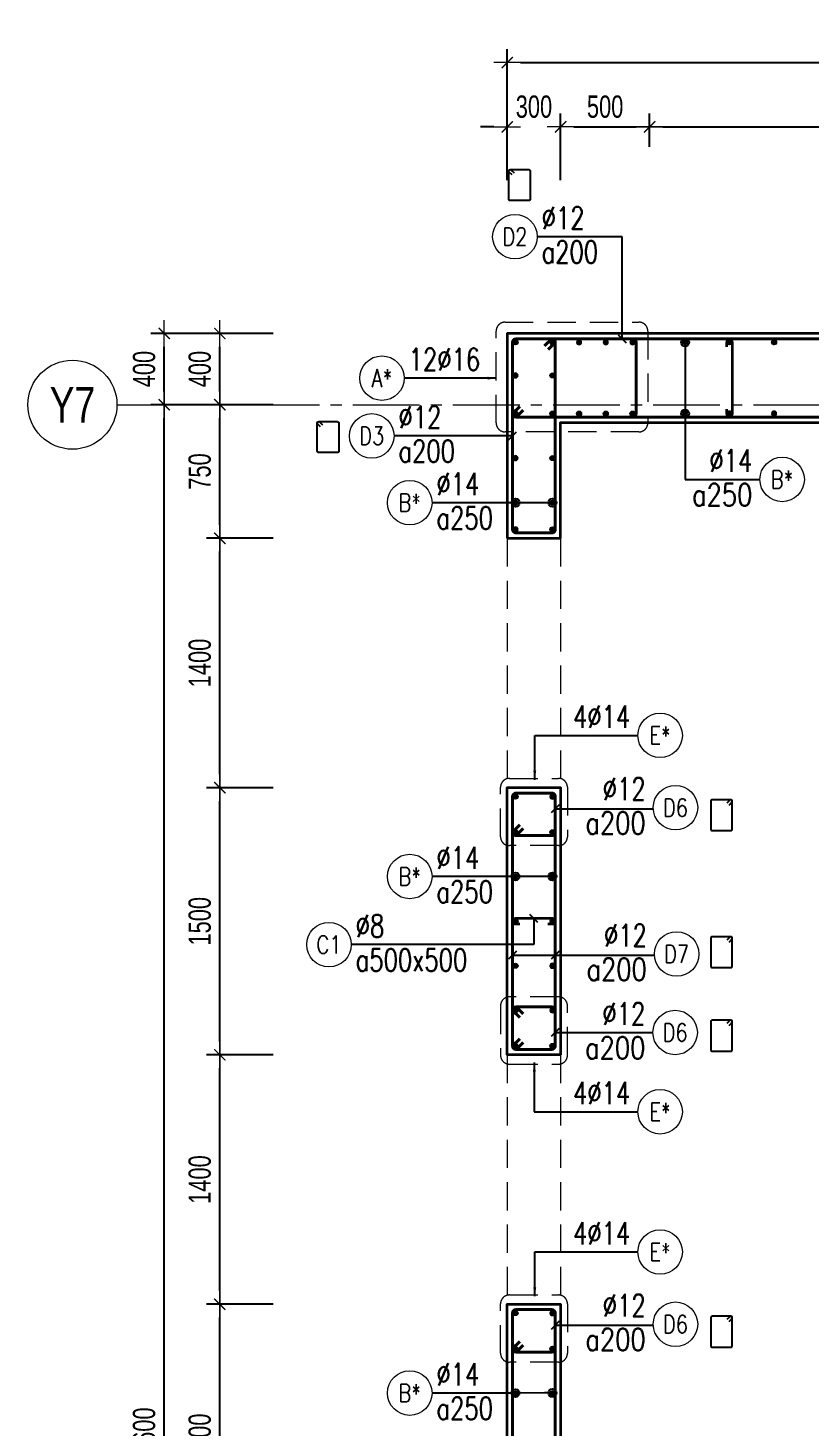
# Model space of a CAD drawing. Header units: millimetres. Extents: x 988833 to 1318015, y -9365 to 47591.
# Drawn here: x 1156258 to 1160652, y 39270 to 47124 of the extents above; entities that cross this region are included whole.
import ezdxf
from ezdxf.enums import TextEntityAlignment as Align

# ---------------------------------------------------------------- set-up
doc = ezdxf.new("R2010")
doc.units = ezdxf.units.MM
doc.header["$MEASUREMENT"] = 0
doc.linetypes.add('HIDDEN2', pattern=[4.7625, 3.175, -1.5875])
doc.linetypes.add('OF_Grid_1$0$CENTER2', pattern=[1.125, 0.75, -0.125, 0.125, -0.125])
doc.layers.get('0').update_dxf_attribs({"lineweight": 20})
doc.layers.get('Defpoints').update_dxf_attribs({"color": 151, "lineweight": 9})
for name, color, linetype, lineweight in [('KC-LEADER', 153, 'Continuous', 18), ('KC-THEP', 6, 'Continuous', 40), ('NDC_S_BEAM', 3, 'HIDDEN2', 20), ('NDC_S_DIM', 1, 'Continuous', 15), ('NDC_S_HIDDEN', 8, 'HIDDEN2', 13), ('NDC_S_LEADER', 1, 'Continuous', 15), ('NDC_S_REBAR', 4, 'Continuous', 35), ('NDC_S_STIRRUP', 4, 'Continuous', 40), ('NDC_S_VN TEXT', 7, 'Continuous', 20), ('NDC_S_WALL', 6, 'Continuous', 35), ('OF_Grid_1$0$NDC_S_AXIS', 5, 'OF_Grid_1$0$CENTER2', 13), ('OF_Grid_1$0$NDC_S_SYMBOL', 1, 'Continuous', 15), ('OF_Grid_1$0$NDC_S_TEXT SYMBOL', 7, 'Continuous', 20)]:
    doc.layers.add(name, color=color, linetype=linetype, lineweight=lineweight)
doc.layers.add('Ligature', color=1, linetype='Continuous')
doc.styles.add('NDC_ARIAL', font='arial.ttf', dxfattribs={"width": 0.85})
doc.styles.add('NDC_DIM', font='', dxfattribs={"width": 0.75})
doc.styles.add('NDC_EN TXT', font='romans.shx', dxfattribs={"width": 0.8})
doc.styles.add('OF_Grid_1$0$NDC_ANNO', font='', dxfattribs={"width": 0.8})
doc.styles.get('NDC_DIM').set_extended_font_data('Dotum')
doc.styles.get('OF_Grid_1$0$NDC_ANNO').set_extended_font_data('Dotum')
doc.dimstyles.new('NDC_1-50', dxfattribs={"dimscale": 50, "dimtxt": 2.5, "dimasz": 1, "dimexe": 1.5, "dimexo": 0, "dimgap": 0.8, "dimtad": 1, "dimdec": 0, "dimdsep": 46, "dimtxsty": 'NDC_ARIAL', "dimblk": 'DIMMARK', "dimcen": 49999.938995, "dimdle": 1.5, "dimclrd": 1, "dimclre": 1, "dimclrt": 3, "dimadec": 0, "dimazin": 0, "dimtfac": 1, "dimtdec": 0, "dimtix": 1, "dimtmove": 2, "dimatfit": 3, "dimfxl": 1, "dimarcsym": 0})
doc.dimstyles.new('NDC_dim_30', dxfattribs={"dimscale": 30, "dimtxt": 2.5, "dimasz": 1.5, "dimexe": 1.5, "dimexo": 2.5, "dimgap": 1, "dimtad": 1, "dimdec": 0, "dimzin": 0, "dimdsep": 46, "dimtxsty": 'NDC_DIM', "dimblk": 'DIMMARK', "dimcen": 0.09, "dimdle": 1.2, "dimclrd": 1, "dimclre": 1, "dimclrt": 3, "dimadec": 0, "dimazin": 0, "dimtfac": 1, "dimtdec": 0, "dimtix": 1, "dimtofl": 0, "dimtmove": 0, "dimatfit": 3, "dimfxl": 6, "dimfxlon": 1, "dimtolj": 1, "dimtzin": 0, "dimarcsym": 0})
doc.dimstyles.new('NDC_dim_50', dxfattribs={"dimscale": 50, "dimtxt": 2.5, "dimasz": 1.5, "dimexe": 1.5, "dimexo": 2.5, "dimgap": 1, "dimtad": 1, "dimdec": 0, "dimzin": 0, "dimdsep": 46, "dimtxsty": 'NDC_DIM', "dimblk": 'DIMMARK', "dimcen": 0.09, "dimdle": 1.2, "dimclrd": 1, "dimclre": 1, "dimclrt": 3, "dimadec": 0, "dimazin": 0, "dimtfac": 1, "dimtdec": 0, "dimtix": 1, "dimtofl": 0, "dimtmove": 0, "dimatfit": 3, "dimfxl": 6, "dimfxlon": 1, "dimtolj": 1, "dimtzin": 0, "dimarcsym": 0})

# ---------------------------------------------------------------- blocks, each defined once
blk = doc.blocks.new('THEP')
at = {"layer": 'KC-LEADER', "color": 6}
blk.add_circle((0, 0), 14, dxfattribs=at)
at = {"layer": 'KC-THEP'}
for p, q in [((-14, 0), (14, 0)), ((9.9, 9.9), (-9.9, -9.9)), ((-9.9, 9.9), (9.9, -9.9)), ((0, 14), (0, -14))]:
    blk.add_line(p, q, dxfattribs=at)
blk = doc.blocks.new('DIMMARK')
at = {"layer": 'NDC_S_DIM', "color": 1}
blk.add_line((-1.5, 0), (1, 0), dxfattribs=at)
at = {"layer": 'NDC_S_DIM', "color": 2, "const_width": 0.1}
blk.add_lwpolyline([(-0.42, -0.42), (0.42, 0.42)], dxfattribs=at)
blk = doc.blocks.new('*U10')
blk.add_circle((2.5, 0), 2.5)
at = {"layer": 'NDC_S_VN TEXT', "color": 3, "style": 'NDC_EN TXT'}
for tag, width, p in [('DK2', 0.75, (-0.85, 0.85)), ('KC2', 0.8, (-0.85, -2.97))]:
    blk.add_attdef(tag, text='', height=2.5, dxfattribs=dict(at, width=width)).set_placement(p, align=Align.RIGHT)
at = {"layer": 'NDC_S_VN TEXT', "color": 7, "style": 'NDC_EN TXT', "width": 0.8}
blk.add_attdef('SH3', text='', height=2, dxfattribs=at).set_placement((2.5, 0), align=Align.MIDDLE)
blk = doc.blocks.new('*U11')
blk.add_circle((-2.5, 0), 2.5)
at = {"layer": 'NDC_S_VN TEXT', "color": 3, "style": 'NDC_EN TXT', "width": 0.75}
for tag, p in [('DK1', (0.5, 0.85)), ('KC1', (0.5, -2.97))]:
    blk.add_attdef(tag, p, '', height=2.5, dxfattribs=at)
at = {"layer": 'NDC_S_VN TEXT', "color": 7, "style": 'NDC_EN TXT', "width": 0.8}
blk.add_attdef('SH2', text='', height=2, dxfattribs=at).set_placement((-2.5, 0), align=Align.MIDDLE)
blk = doc.blocks.new('*U13')
blk.add_circle((-2.5, 0), 2.5)
at = {"layer": 'NDC_S_VN TEXT', "color": 3, "style": 'NDC_EN TXT', "width": 0.75}
blk.add_attdef('DK1', (0.5, 0.85), '', height=2.5, dxfattribs=at)
at = {"layer": 'NDC_S_VN TEXT', "color": 7, "style": 'NDC_EN TXT', "width": 0.8}
blk.add_attdef('SH2', text='', height=2, dxfattribs=at).set_placement((-2.5, 0), align=Align.MIDDLE)
blk = doc.blocks.new('*D763')
at = {"layer": 'Defpoints', "color": 0, "transparency": 16777216}
for p in [(1159250.5, 46569.4), (1158950.5, 45409.5), (1159250.5, 44909.5)]:
    blk.add_point(p, dxfattribs=at)
at = {"layer": 'NDC_S_DIM', "color": 1, "lineweight": -2, "transparency": 16777216}
for p, q in [((1158950.5, 46269.4), (1158950.5, 46644.4)), ((1159250.5, 46269.4), (1159250.5, 46644.4)), ((1158875.5, 46569.4), (1158800.5, 46569.4)), ((1159325.5, 46569.4), (1159400.5, 46569.4))]:
    blk.add_line(p, q, dxfattribs=at)
at = {"layer": 'NDC_S_DIM', "color": 1, "lineweight": -2, "transparency": 16777216, "xscale": 75, "yscale": 75, "zscale": 75}
blk.add_blockref('DIMMARK', (1158950.5, 46569.4), dxfattribs=at)
at = {"layer": 'NDC_S_DIM', "color": 1, "lineweight": -2, "transparency": 16777216, "xscale": 75, "yscale": 75, "zscale": 75, "rotation": 180}
blk.add_blockref('DIMMARK', (1159250.5, 46569.4), dxfattribs=at)
at = {"layer": 'NDC_S_DIM', "color": 3, "transparency": 16777216, "insert": (1159100.5, 46682), "char_height": 125, "attachment_point": 5, "style": 'NDC_DIM'}
blk.add_mtext('\\A1;300', dxfattribs=at)
blk = doc.blocks.new('*D764')
at = {"layer": 'Defpoints', "color": 0, "transparency": 16777216}
for p in [(1159750.3, 46569.4), (1159750.3, 46332.6), (1159250.5, 44909.5)]:
    blk.add_point(p, dxfattribs=at)
at = {"layer": 'NDC_S_DIM', "color": 1, "lineweight": -2, "transparency": 16777216}
for p, q in [((1159250.5, 46269.4), (1159250.5, 46644.4)), ((1159750.3, 46457.6), (1159750.3, 46644.4)), ((1159325.5, 46569.4), (1159675.3, 46569.4))]:
    blk.add_line(p, q, dxfattribs=at)
at = {"layer": 'NDC_S_DIM', "color": 1, "lineweight": -2, "transparency": 16777216, "xscale": 75, "yscale": 75, "zscale": 75, "rotation": 180}
blk.add_blockref('DIMMARK', (1159250.5, 46569.4), dxfattribs=at)
at = {"layer": 'NDC_S_DIM', "color": 1, "lineweight": -2, "transparency": 16777216, "xscale": 75, "yscale": 75, "zscale": 75}
blk.add_blockref('DIMMARK', (1159750.3, 46569.4), dxfattribs=at)
at = {"layer": 'NDC_S_DIM', "color": 3, "transparency": 16777216, "insert": (1159500.4, 46682), "char_height": 125, "attachment_point": 5, "style": 'NDC_DIM'}
blk.add_mtext('\\A1;500', dxfattribs=at)
blk = doc.blocks.new('*D765')
at = {"layer": 'Defpoints', "color": 0, "transparency": 16777216}
for p in [(1161950.5, 46569.4), (1159750.3, 46332.6), (1161950.5, 44909.5)]:
    blk.add_point(p, dxfattribs=at)
at = {"layer": 'NDC_S_DIM', "color": 1, "lineweight": -2, "transparency": 16777216}
for p, q in [((1159750.3, 46457.6), (1159750.3, 46644.4)), ((1161950.5, 46269.4), (1161950.5, 46644.4)), ((1159825.3, 46569.4), (1161875.5, 46569.4))]:
    blk.add_line(p, q, dxfattribs=at)
at = {"layer": 'NDC_S_DIM', "color": 1, "lineweight": -2, "transparency": 16777216, "xscale": 75, "yscale": 75, "zscale": 75, "rotation": 180}
blk.add_blockref('DIMMARK', (1159750.3, 46569.4), dxfattribs=at)
at = {"layer": 'NDC_S_DIM', "color": 1, "lineweight": -2, "transparency": 16777216, "xscale": 75, "yscale": 75, "zscale": 75}
blk.add_blockref('DIMMARK', (1161950.5, 46569.4), dxfattribs=at)
at = {"layer": 'NDC_S_DIM', "color": 3, "transparency": 16777216, "insert": (1160850.4, 46682), "char_height": 125, "attachment_point": 5, "style": 'NDC_DIM'}
blk.add_mtext('\\A1;2200', dxfattribs=at)
blk = doc.blocks.new('*D770')
at = {"layer": 'Defpoints', "color": 0, "transparency": 16777216}
for p in [(1165250.5, 46929.7), (1158950.5, 45409.5), (1165250.5, 45409.5)]:
    blk.add_point(p, dxfattribs=at)
at = {"layer": 'NDC_S_DIM', "color": 1, "lineweight": -2, "transparency": 16777216}
for p, q in [((1158950.5, 46629.7), (1158950.5, 47004.7)), ((1165250.5, 46629.7), (1165250.5, 47004.7)), ((1159025.5, 46929.7), (1165175.5, 46929.7))]:
    blk.add_line(p, q, dxfattribs=at)
at = {"layer": 'NDC_S_DIM', "color": 1, "lineweight": -2, "transparency": 16777216, "xscale": 75, "yscale": 75, "zscale": 75, "rotation": 180}
blk.add_blockref('DIMMARK', (1158950.5, 46929.7), dxfattribs=at)
at = {"layer": 'NDC_S_DIM', "color": 1, "lineweight": -2, "transparency": 16777216, "xscale": 75, "yscale": 75, "zscale": 75}
blk.add_blockref('DIMMARK', (1165250.5, 46929.7), dxfattribs=at)
at = {"layer": 'NDC_S_DIM', "color": 3, "transparency": 16777216, "insert": (1162100.5, 47042.3), "char_height": 125, "attachment_point": 5, "style": 'NDC_DIM'}
blk.add_mtext('\\A1;6300', dxfattribs=at)
blk = doc.blocks.new('*U9')
blk.add_circle((2.5, 0), 2.5)
at = {"layer": 'NDC_S_VN TEXT', "color": 3, "style": 'NDC_EN TXT', "width": 0.75}
blk.add_attdef('DK2', text='', height=2.5, dxfattribs=at).set_placement((-0.85, 0.85), align=Align.RIGHT)
at = {"layer": 'NDC_S_VN TEXT', "color": 7, "style": 'NDC_EN TXT', "width": 0.8}
blk.add_attdef('SH3', text='', height=2, dxfattribs=at).set_placement((2.5, 0), align=Align.MIDDLE)
blk = doc.blocks.new('*U55')
at = {"layer": 'OF_Grid_1$0$NDC_S_SYMBOL'}
blk.add_line((5, 0), (9, 0), dxfattribs=at)
blk.add_circle((0, 0), 5, dxfattribs=at)
at = {"layer": 'OF_Grid_1$0$NDC_S_TEXT SYMBOL', "color": 7, "style": 'OF_Grid_1$0$NDC_ANNO', "width": 0.8}
blk.add_attdef('GRID', text='', height=4, rotation=270, dxfattribs=at).set_placement((0, 0), align=Align.MIDDLE)
blk = doc.blocks.new('*D724')
at = {"layer": 'Defpoints', "color": 0, "ltscale": 200, "transparency": 16777216}
for p in [(1157335.9, 45409.4), (1158950.5, 45409.4), (1159250.5, 45009.4)]:
    blk.add_point(p, dxfattribs=at)
at = {"layer": 'NDC_S_DIM', "color": 1, "lineweight": -2, "ltscale": 200, "transparency": 16777216}
for p, q in [((1157635.9, 45409.4), (1157260.9, 45409.4)), ((1157335.9, 45084.4), (1157335.9, 45334.4)), ((1157635.9, 45009.4), (1157260.9, 45009.4))]:
    blk.add_line(p, q, dxfattribs=at)
at = {"layer": 'NDC_S_DIM', "color": 1, "lineweight": -2, "ltscale": 200, "transparency": 16777216, "xscale": 75, "yscale": 75, "zscale": 75}
for p, rotation in [((1157335.9, 45409.4), 90), ((1157335.9, 45009.4), 270)]:
    blk.add_blockref('DIMMARK', p, dxfattribs=dict(at, rotation=rotation))
at = {"layer": 'NDC_S_DIM', "color": 3, "ltscale": 200, "transparency": 16777216, "insert": (1157223.3, 45209.4), "char_height": 125, "attachment_point": 5, "rotation": 90, "style": 'NDC_DIM'}
blk.add_mtext('\\A1;400', dxfattribs=at)
blk = doc.blocks.new('*D728')
at = {"layer": 'Defpoints', "color": 0, "ltscale": 200, "transparency": 16777216}
for p in [(1157023.3, 45009.4), (1159064.4, 45009.4), (1159064.5, 33409.7)]:
    blk.add_point(p, dxfattribs=at)
at = {"layer": 'NDC_S_DIM', "color": 1, "lineweight": -2, "ltscale": 200, "transparency": 16777216}
for p, q in [((1157323.3, 45009.4), (1156948.3, 45009.4)), ((1157023.3, 33484.7), (1157023.3, 44934.4)), ((1157323.3, 33409.7), (1156948.3, 33409.7))]:
    blk.add_line(p, q, dxfattribs=at)
at = {"layer": 'NDC_S_DIM', "color": 1, "lineweight": -2, "ltscale": 200, "transparency": 16777216, "xscale": 75, "yscale": 75, "zscale": 75}
for p, rotation in [((1157023.3, 45009.4), 90), ((1157023.3, 33409.7), 270)]:
    blk.add_blockref('DIMMARK', p, dxfattribs=dict(at, rotation=rotation))
at = {"layer": 'NDC_S_DIM', "color": 3, "ltscale": 200, "transparency": 16777216, "insert": (1156910.7, 39209.6), "char_height": 125, "attachment_point": 5, "rotation": 90, "style": 'NDC_DIM'}
blk.add_mtext('\\A1;11600', dxfattribs=at)
blk = doc.blocks.new('*D729')
at = {"layer": 'Defpoints', "color": 0, "ltscale": 200, "transparency": 16777216}
for p in [(1157023.3, 45409.4), (1158950.5, 45409.4), (1159064.4, 45009.4)]:
    blk.add_point(p, dxfattribs=at)
at = {"layer": 'NDC_S_DIM', "color": 1, "lineweight": -2, "ltscale": 200, "transparency": 16777216}
for p, q in [((1157323.3, 45409.4), (1156948.3, 45409.4)), ((1157023.3, 45084.4), (1157023.3, 45334.4)), ((1157323.3, 45009.4), (1156948.3, 45009.4))]:
    blk.add_line(p, q, dxfattribs=at)
at = {"layer": 'NDC_S_DIM', "color": 1, "lineweight": -2, "ltscale": 200, "transparency": 16777216, "xscale": 75, "yscale": 75, "zscale": 75}
for p, rotation in [((1157023.3, 45409.4), 90), ((1157023.3, 45009.4), 270)]:
    blk.add_blockref('DIMMARK', p, dxfattribs=dict(at, rotation=rotation))
at = {"layer": 'NDC_S_DIM', "color": 3, "ltscale": 200, "transparency": 16777216, "insert": (1156910.7, 45209.4), "char_height": 125, "attachment_point": 5, "rotation": 90, "style": 'NDC_DIM'}
blk.add_mtext('\\A1;400', dxfattribs=at)
blk = doc.blocks.new('*D740')
at = {"layer": 'Defpoints', "color": 0, "ltscale": 200, "transparency": 16777216}
for p in [(1157335.9, 39959.4), (1159222.7, 39959.4), (1159222.7, 38459.4)]:
    blk.add_point(p, dxfattribs=at)
at = {"layer": 'NDC_S_DIM', "color": 1, "lineweight": -2, "ltscale": 200, "transparency": 16777216}
for p, q in [((1157635.9, 39959.4), (1157260.9, 39959.4)), ((1157335.9, 38534.4), (1157335.9, 39884.4)), ((1157635.9, 38459.4), (1157260.9, 38459.4))]:
    blk.add_line(p, q, dxfattribs=at)
at = {"layer": 'NDC_S_DIM', "color": 1, "lineweight": -2, "ltscale": 200, "transparency": 16777216, "xscale": 75, "yscale": 75, "zscale": 75}
for p, rotation in [((1157335.9, 39959.4), 90), ((1157335.9, 38459.4), 270)]:
    blk.add_blockref('DIMMARK', p, dxfattribs=dict(at, rotation=rotation))
at = {"layer": 'NDC_S_DIM', "color": 3, "ltscale": 200, "transparency": 16777216, "insert": (1157223.3, 39209.4), "char_height": 125, "attachment_point": 5, "rotation": 90, "style": 'NDC_DIM'}
blk.add_mtext('\\A1;1500', dxfattribs=at)
blk = doc.blocks.new('*D741')
at = {"layer": 'Defpoints', "color": 0, "ltscale": 200, "transparency": 16777216}
for p in [(1157335.9, 41359.4), (1159222.7, 41359.4), (1159222.7, 39959.4)]:
    blk.add_point(p, dxfattribs=at)
at = {"layer": 'NDC_S_DIM', "color": 1, "lineweight": -2, "ltscale": 200, "transparency": 16777216}
for p, q in [((1157635.9, 41359.4), (1157260.9, 41359.4)), ((1157335.9, 40034.4), (1157335.9, 41284.4)), ((1157635.9, 39959.4), (1157260.9, 39959.4))]:
    blk.add_line(p, q, dxfattribs=at)
at = {"layer": 'NDC_S_DIM', "color": 1, "lineweight": -2, "ltscale": 200, "transparency": 16777216, "xscale": 75, "yscale": 75, "zscale": 75}
for p, rotation in [((1157335.9, 41359.4), 90), ((1157335.9, 39959.4), 270)]:
    blk.add_blockref('DIMMARK', p, dxfattribs=dict(at, rotation=rotation))
at = {"layer": 'NDC_S_DIM', "color": 3, "ltscale": 200, "transparency": 16777216, "insert": (1157223.3, 40659.4), "char_height": 125, "attachment_point": 5, "rotation": 90, "style": 'NDC_DIM'}
blk.add_mtext('\\A1;1400', dxfattribs=at)
blk = doc.blocks.new('*D742')
at = {"layer": 'Defpoints', "color": 0, "ltscale": 200, "transparency": 16777216}
for p in [(1157335.9, 42859.4), (1159222.7, 42859.4), (1159222.7, 41359.4)]:
    blk.add_point(p, dxfattribs=at)
at = {"layer": 'NDC_S_DIM', "color": 1, "lineweight": -2, "ltscale": 200, "transparency": 16777216}
for p, q in [((1157635.9, 42859.4), (1157260.9, 42859.4)), ((1157335.9, 41434.4), (1157335.9, 42784.4)), ((1157635.9, 41359.4), (1157260.9, 41359.4))]:
    blk.add_line(p, q, dxfattribs=at)
at = {"layer": 'NDC_S_DIM', "color": 1, "lineweight": -2, "ltscale": 200, "transparency": 16777216, "xscale": 75, "yscale": 75, "zscale": 75}
for p, rotation in [((1157335.9, 42859.4), 90), ((1157335.9, 41359.4), 270)]:
    blk.add_blockref('DIMMARK', p, dxfattribs=dict(at, rotation=rotation))
at = {"layer": 'NDC_S_DIM', "color": 3, "ltscale": 200, "transparency": 16777216, "insert": (1157223.3, 42109.4), "char_height": 125, "attachment_point": 5, "rotation": 90, "style": 'NDC_DIM'}
blk.add_mtext('\\A1;1500', dxfattribs=at)
blk = doc.blocks.new('*D743')
at = {"layer": 'Defpoints', "color": 0, "ltscale": 200, "transparency": 16777216}
for p in [(1157335.9, 44259.4), (1159222.7, 44259.4), (1159222.7, 42859.4)]:
    blk.add_point(p, dxfattribs=at)
at = {"layer": 'NDC_S_DIM', "color": 1, "lineweight": -2, "ltscale": 200, "transparency": 16777216}
for p, q in [((1157635.9, 44259.4), (1157260.9, 44259.4)), ((1157335.9, 42934.4), (1157335.9, 44184.4)), ((1157635.9, 42859.4), (1157260.9, 42859.4))]:
    blk.add_line(p, q, dxfattribs=at)
at = {"layer": 'NDC_S_DIM', "color": 1, "lineweight": -2, "ltscale": 200, "transparency": 16777216, "xscale": 75, "yscale": 75, "zscale": 75}
for p, rotation in [((1157335.9, 44259.4), 90), ((1157335.9, 42859.4), 270)]:
    blk.add_blockref('DIMMARK', p, dxfattribs=dict(at, rotation=rotation))
at = {"layer": 'NDC_S_DIM', "color": 3, "ltscale": 200, "transparency": 16777216, "insert": (1157223.3, 43559.4), "char_height": 125, "attachment_point": 5, "rotation": 90, "style": 'NDC_DIM'}
blk.add_mtext('\\A1;1400', dxfattribs=at)
blk = doc.blocks.new('*D744')
at = {"layer": 'Defpoints', "color": 0, "ltscale": 200, "transparency": 16777216}
for p in [(1157335.9, 45009.4), (1159064.4, 45009.4), (1159222.7, 44259.4)]:
    blk.add_point(p, dxfattribs=at)
at = {"layer": 'NDC_S_DIM', "color": 1, "lineweight": -2, "ltscale": 200, "transparency": 16777216}
for p, q in [((1157635.9, 45009.4), (1157260.9, 45009.4)), ((1157335.9, 44334.4), (1157335.9, 44934.4)), ((1157635.9, 44259.4), (1157260.9, 44259.4))]:
    blk.add_line(p, q, dxfattribs=at)
at = {"layer": 'NDC_S_DIM', "color": 1, "lineweight": -2, "ltscale": 200, "transparency": 16777216, "xscale": 75, "yscale": 75, "zscale": 75}
for p, rotation in [((1157335.9, 45009.4), 90), ((1157335.9, 44259.4), 270)]:
    blk.add_blockref('DIMMARK', p, dxfattribs=dict(at, rotation=rotation))
at = {"layer": 'NDC_S_DIM', "color": 3, "ltscale": 200, "transparency": 16777216, "insert": (1157223.3, 44634.4), "char_height": 125, "attachment_point": 5, "rotation": 90, "style": 'NDC_DIM'}
blk.add_mtext('\\A1;750', dxfattribs=at)

msp = doc.modelspace()

# ---------------------------------------------------------------- linework, layer by layer
at = {"layer": 'Ligature'}
for points in [[(1158977.3, 46299.3), (1158961.3, 46315.2, -0.668179), (1158967.1, 46329.2), (1159071.7, 46329.2, -0.414214), (1159079.9, 46321), (1159079.9, 46163.9, -0.414214), (1159071.7, 46155.7), (1158967.1, 46155.7, -0.414214), (1158958.9, 46163.9), (1158958.9, 46321, -0.668179), (1158972.9, 46326.8), (1158988.8, 46310.8)], [(1157901.6, 44884.5), (1157885.7, 44900.4, -0.668179), (1157891.5, 44914.4), (1157996.1, 44914.4, -0.414214), (1158004.2, 44906.2), (1158004.2, 44749.1, -0.414214), (1157996.1, 44740.9), (1157891.5, 44740.9, -0.414214), (1157883.3, 44749.1), (1157883.3, 44906.2, -0.668179), (1157897.2, 44912), (1157913.2, 44896)], [(1160196.5, 42761.6), (1160212.5, 42777.6, 0.668179), (1160206.7, 42791.5), (1160102.1, 42791.5, 0.414214), (1160093.9, 42783.4), (1160093.9, 42626.3, 0.414214), (1160102.1, 42618.1), (1160206.7, 42618.1, 0.414214), (1160214.9, 42626.3), (1160214.9, 42783.4, 0.668179), (1160201, 42789.1), (1160185, 42773.2)], [(1160196.5, 41992.5), (1160212.5, 42008.5, 0.668179), (1160206.7, 42022.4), (1160102.1, 42022.4, 0.414214), (1160093.9, 42014.2), (1160093.9, 41857.1, 0.414214), (1160102.1, 41849), (1160206.7, 41849, 0.414214), (1160214.9, 41857.1), (1160214.9, 42014.2, 0.668179), (1160200.9, 42020), (1160185, 42004)], [(1160196.5, 41523.9), (1160212.5, 41539.9, 0.668179), (1160206.7, 41553.8), (1160102.1, 41553.8, 0.414214), (1160093.9, 41545.7), (1160093.9, 41388.5, 0.414214), (1160102.1, 41380.4), (1160206.7, 41380.4, 0.414214), (1160214.9, 41388.5), (1160214.9, 41545.7, 0.668179), (1160200.9, 41551.4), (1160185, 41535.5)], [(1160196.5, 39861.6), (1160212.5, 39877.6, 0.668179), (1160206.7, 39891.5), (1160102.1, 39891.5, 0.414214), (1160093.9, 39883.4), (1160093.9, 39726.3, 0.414214), (1160102.1, 39718.1), (1160206.7, 39718.1, 0.414214), (1160214.9, 39726.3), (1160214.9, 39883.4, 0.668179), (1160201, 39889.1), (1160185, 39873.2)]]:
    msp.add_lwpolyline(points, format="xyb", dxfattribs=at)
at = {"layer": 'NDC_S_BEAM', "ltscale": 50}
for p, q in [((1158950.5, 44259.4), (1158950.5, 42859.4)), ((1159250.5, 44259.4), (1159250.5, 42859.4)), ((1158950.5, 41359.4), (1158950.5, 39959.4)), ((1159250.5, 41359.4), (1159250.5, 39959.4))]:
    msp.add_line(p, q, dxfattribs=at)
at = {"layer": 'NDC_S_HIDDEN', "ltscale": 50}
for points in [[(1158938.1, 45472.8), (1159690.3, 45472.8, -0.414214), (1159740.3, 45422.8), (1159740.3, 44907, -0.414214), (1159690.3, 44857), (1158938.1, 44857, -0.414214), (1158888.1, 44907), (1158888.1, 45422.8, -0.414214)], [(1158962.9, 42911.5), (1159238.7, 42911.5, -0.414214), (1159288.7, 42861.5), (1159288.7, 42583.9, -0.414214), (1159238.7, 42533.9), (1158962.9, 42533.9, -0.414214), (1158912.9, 42583.9), (1158912.9, 42861.5, -0.414214)], [(1158962.9, 41307.4), (1159238.7, 41307.4, 0.414214), (1159288.7, 41357.4), (1159288.7, 41634.9, 0.414214), (1159238.7, 41684.9), (1158962.9, 41684.9, 0.414214), (1158912.9, 41634.9), (1158912.9, 41357.4, 0.414214)], [(1158962.9, 40011.5), (1159238.7, 40011.5, -0.414214), (1159288.7, 39961.5), (1159288.7, 39683.9, -0.414214), (1159238.7, 39633.9), (1158962.9, 39633.9, -0.414214), (1158912.9, 39683.9), (1158912.9, 39961.5, -0.414214)]]:
    msp.add_lwpolyline(points, format="xyb", close=True, dxfattribs=at)
at = {"layer": 'NDC_S_REBAR'}
for points in [[(1160184.3, 45334.4), (1160184.3, 45359.4, -1), (1160214.3, 45359.4), (1160214.3, 44959.4, -1), (1160184.3, 44959.4), (1160184.3, 44984.4)], [(1159179, 42094.4), (1159204, 42094.4, 1), (1159204, 42124.4), (1158997, 42124.4, 1), (1158997, 42094.4), (1159022, 42094.4)]]:
    msp.add_lwpolyline(points, format="xyb", dxfattribs=at)
at = {"layer": 'NDC_S_STIRRUP'}
for points in [[(1165160.5, 44979.4), (1165200.5, 44939.4, 0.414214), (1165220.5, 44959.4), (1165220.5, 45359.4, 0.414214), (1165200.5, 45379.4), (1159000.5, 45379.4, 0.414214), (1158980.5, 45359.4), (1158980.5, 44959.4, 0.414214), (1159000.5, 44939.4), (1165200.5, 44939.4, 0.414214), (1165220.5, 44959.4), (1165180.5, 44999.4)], [(1159040.5, 44979.4), (1159000.5, 44939.4, -0.414214), (1158980.5, 44959.4), (1158980.5, 45359.4, -0.414214), (1159000.5, 45379.4), (1159654, 45379.4, -0.414214), (1159674, 45359.4), (1159674, 44959.4, -0.414214), (1159654, 44939.4), (1159000.5, 44939.4, -0.414214), (1158980.5, 44959.4), (1159020.5, 44999.4)], [(1159180.5, 45319.4), (1159220.5, 45359.4, 0.414214), (1159200.5, 45379.4), (1159000.5, 45379.4, 0.414214), (1158980.5, 45359.4), (1158980.5, 44309.4, 0.414214), (1159000.5, 44289.4), (1159200.5, 44289.4, 0.414214), (1159220.5, 44309.4), (1159220.5, 45359.4, 0.414214), (1159200.5, 45379.4), (1159160.5, 45339.4)], [(1159020.5, 41449.4), (1158980.5, 41409.4, 0.414214), (1159000.5, 41389.4), (1159200.5, 41389.4, 0.414214), (1159220.5, 41409.4), (1159220.5, 42809.4, 0.414214), (1159200.5, 42829.4), (1159000.5, 42829.4, 0.414214), (1158980.5, 42809.4), (1158980.5, 41409.4, 0.414214), (1159000.5, 41389.4), (1159040.5, 41429.4)], [(1159020.5, 42650), (1158980.5, 42610, 0.414214), (1159000.5, 42590), (1159200.5, 42590, 0.414214), (1159220.5, 42610), (1159220.5, 42809.4, 0.414214), (1159200.5, 42829.4), (1159000.5, 42829.4, 0.414214), (1158980.5, 42809.4), (1158980.5, 42610, 0.414214), (1159000.5, 42590), (1159040.5, 42630)], [(1159020.5, 41568.9), (1158980.5, 41608.9, -0.414214), (1159000.5, 41628.9), (1159200.5, 41628.9, -0.414214), (1159220.5, 41608.9), (1159220.5, 41409.4, -0.414214), (1159200.5, 41389.4), (1159000.5, 41389.4, -0.414214), (1158980.5, 41409.4), (1158980.5, 41608.9, -0.414214), (1159000.5, 41628.9), (1159040.5, 41588.9)], [(1159020.5, 38549.4), (1158980.5, 38509.4, 0.414214), (1159000.5, 38489.4), (1159200.5, 38489.4, 0.414214), (1159220.5, 38509.4), (1159220.5, 39909.4, 0.414214), (1159200.5, 39929.4), (1159000.5, 39929.4, 0.414214), (1158980.5, 39909.4), (1158980.5, 38509.4, 0.414214), (1159000.5, 38489.4), (1159040.5, 38529.4)], [(1159020.5, 39750), (1158980.5, 39710, 0.414214), (1159000.5, 39690), (1159200.5, 39690, 0.414214), (1159220.5, 39710), (1159220.5, 39909.4, 0.414214), (1159200.5, 39929.4), (1159000.5, 39929.4, 0.414214), (1158980.5, 39909.4), (1158980.5, 39710, 0.414214), (1159000.5, 39690), (1159040.5, 39730)]]:
    msp.add_lwpolyline(points, format="xyb", dxfattribs=at)
at = {"layer": 'NDC_S_WALL'}
for points in [[(1159250.5, 44259.5), (1159250.5, 44909.5), (1161950.5, 44909.5), (1161950.5, 33509.5), (1159250.5, 33509.5), (1159250.5, 34159.5), (1158950.5, 34159.5), (1158950.5, 33009.5), (1165250.5, 33009.5), (1165250.5, 33009.5), (1165250.5, 34159.5), (1164950.5, 34159.5), (1164950.5, 33509.5), (1164950.5, 33509.5), (1162250.5, 33509.5), (1162250.5, 44909.5), (1164950.5, 44909.5), (1164950.5, 44909.5), (1164950.5, 44259.5), (1165250.5, 44259.5), (1165250.5, 45409.5), (1165250.5, 45409.5), (1158950.5, 45409.5), (1158950.5, 44259.5)], [(1158950.5, 44259.5), (1159250.5, 44259.5)], [(1159250.5, 41359.5), (1158950.5, 41359.5), (1158950.5, 42859.5), (1159250.5, 42859.5), (1159250.5, 41359.5)], [(1159250.5, 38459.5), (1158950.5, 38459.5), (1158950.5, 39959.5), (1159250.5, 39959.5), (1159250.5, 38459.5)]]:
    msp.add_lwpolyline(points, dxfattribs=at)
at = {"layer": 'OF_Grid_1$0$NDC_S_AXIS', "ltscale": 500}
msp.add_line((1156958, 45009.4), (1166979.4, 45009.4), dxfattribs=at)

# ---------------------------------------------------------------- block references
at = {"layer": 'KC-THEP'}
for p, rotation in [((1158997, 45359.4), 189.6685644363809), ((1159949.3, 45359.4), 189.6685644363809), ((1160199.3, 45359.4), 189.6685644363809), ((1160449.3, 45359.4), 189.6685644363809), ((1159204, 45173.4), 9.66856443638095), ((1159204, 44959.4), 9.66856443638095), ((1159354, 44959.4), 9.66856443638095), ((1159504, 44959.4), 9.66856443638095), ((1159654, 44959.4), 9.66856443638095), ((1159204, 44709.4), 9.668564436380946), ((1159204, 44459.4), 9.668564436380946), ((1159204, 44309.4), 9.668564436380946), ((1158997, 42809.4), 189.6685644363809), ((1159204, 42609.4), 9.668564436380926), ((1158997, 42359.4), 189.6685644363809), ((1158997, 42109.4), 189.6685644363809), ((1158997, 41859.4), 189.6685644363809), ((1158997, 41609.4), 189.6685644363809), ((1159204, 41409.4), 9.668564436380946), ((1158997, 39909.4), 189.6685644363809), ((1159204, 39709.4), 9.668564436380926), ((1158997, 39459.4), 189.6685644363809)]:
    msp.add_blockref('THEP', p, dxfattribs=dict(at, rotation=rotation))
at = {"layer": 'KC-THEP', "xscale": -1}
for p, rotation in [((1159204, 45359.4), 170.331435563619), ((1159354, 45359.4), 170.331435563619), ((1159504, 45359.4), 170.331435563619), ((1159654, 45359.4), 170.331435563619), ((1158997, 45173.4), 350.3314355636191), ((1158997, 44959.4), 350.3314355636191), ((1159949.3, 44959.4), 350.3314355636191), ((1160199.3, 44959.4), 350.3314355636191), ((1160449.3, 44959.4), 350.3314355636191), ((1158997, 44709.4), 350.3314355636191), ((1158997, 44459.4), 350.3314355636191), ((1158997, 44309.4), 350.3314355636191), ((1159204, 42809.4), 170.331435563619), ((1158997, 42609.4), 350.3314355636191), ((1159204, 42359.4), 170.331435563619), ((1159204, 42109.4), 170.331435563619), ((1159204, 41859.4), 170.331435563619), ((1159204, 41609.4), 170.331435563619), ((1158997, 41409.4), 350.3314355636191), ((1159204, 39909.4), 170.331435563619), ((1158997, 39709.4), 350.3314355636191), ((1159204, 39459.4), 170.331435563619)]:
    msp.add_blockref('THEP', p, dxfattribs=dict(at, rotation=rotation))
at = {"layer": 'NDC_S_VN TEXT', "xscale": 50, "yscale": 50, "zscale": 50}
for name, p, values in [('*U11', (1159118.6, 45952.6), {'SH2': 'D2', 'DK1': '%%C12', 'KC1': 'a200'}), ('*U13', (1158371.5, 45158.4), {'SH2': 'A*', 'DK1': '12%%C16'}), ('*U11', (1158314.6, 44834.4), {'SH2': 'D3', 'DK1': '%%C12', 'KC1': 'a200'}), ('*U10', (1160369.9, 44589.7), {'SH3': 'B*', 'DK2': '%%C14', 'KC2': 'a250'}), ('*U11', (1158528, 44459.4), {'SH2': 'B*', 'DK1': '%%C14', 'KC1': 'a250'}), ('*U9', (1159684.4, 43153), {'SH3': 'E*', 'DK2': '4%%C14'}), ('*U10', (1159770.7, 42747.3), {'SH3': 'D6', 'DK2': '%%c12', 'KC2': 'a200'}), ('*U11', (1158528, 42360.7), {'SH2': 'B*', 'DK1': '%%C14', 'KC1': 'a250'}), ('*U11', (1158074.1, 41978.2), {'SH2': 'C1', 'DK1': '%%c8', 'KC1': 'a500x500'}), ('*U10', (1159777.2, 41925.6), {'SH3': 'D7', 'DK2': '%%c12', 'KC2': 'a200'}), ('*U10', (1159768.7, 41484.9), {'SH3': 'D6', 'DK2': '%%c12', 'KC2': 'a200'}), ('*U9', (1159684.4, 41039.9), {'SH3': 'E*', 'DK2': '4%%C14'}), ('*U9', (1159684.4, 40253), {'SH3': 'E*', 'DK2': '4%%C14'}), ('*U10', (1159770.7, 39847.3), {'SH3': 'D6', 'DK2': '%%c12', 'KC2': 'a200'}), ('*U11', (1158528, 39460.7), {'SH2': 'B*', 'DK1': '%%C14', 'KC1': 'a250'})]:
    msp.add_blockref(name, p, dxfattribs=at).add_auto_attribs(values)
at = {"layer": 'OF_Grid_1$0$NDC_S_AXIS'}
ref = msp.add_blockref('*U55', (1156508, 45009.4), dxfattribs=dict(at, xscale=50, yscale=50, zscale=50))
ref.add_attrib('GRID', 'Y7', dxfattribs={"layer": 'OF_Grid_1$0$NDC_S_TEXT SYMBOL', "color": 7, "height": 200, "style": 'OF_Grid_1$0$NDC_ANNO', "width": 0.8}).set_placement((1156508, 45009.4), align=Align.MIDDLE)

# ---------------------------------------------------------------- dimensions: what is measured, and where the dimension line sits
at = {"layer": 'NDC_S_DIM'}
for base, p2, picture, middle in [((1165250.5, 46929.7), (1165250.5, 45409.5), '*D770', (1162100.5, 47042.3)), ((1159250.5, 46569.4), (1159250.5, 44909.5), '*D763', (1159100.5, 46682))]:
    dim = msp.add_linear_dim(base=base, p1=(1158950.5, 45409.5), p2=p2, dimstyle='NDC_dim_50', dxfattribs=at)
    dim.commit()
    dim.dimension.update_dxf_attribs({"geometry": picture, "text_midpoint": middle})
for base, p1, p2, picture, middle in [((1159750.3, 46569.4), (1159250.5, 44909.5), (1159750.3, 46332.6), '*D764', (1159500.4, 46682)), ((1161950.5, 46569.4), (1159750.3, 46332.6), (1161950.5, 44909.5), '*D765', (1160850.4, 46682))]:
    dim = msp.add_linear_dim(base=base, p1=p1, p2=p2, dimstyle='NDC_dim_50', override={"dimtmove": 1}, dxfattribs=at)
    dim.commit()
    dim.dimension.update_dxf_attribs({"geometry": picture, "text_midpoint": middle})
at = {"layer": 'NDC_S_DIM', "ltscale": 200}
for base, p1, p2, picture, middle in [((1157023.3, 45409.4), (1159064.4, 45009.4), (1158950.5, 45409.4), '*D729', (1156910.7, 45209.4)), ((1157023.3, 45009.4), (1159064.5, 33409.7), (1159064.4, 45009.4), '*D728', (1156910.7, 39209.6)), ((1157335.9, 45009.4), (1159222.7, 44259.4), (1159064.4, 45009.4), '*D744', (1157223.3, 44634.4)), ((1157335.9, 44259.4), (1159222.7, 42859.4), (1159222.7, 44259.4), '*D743', (1157223.3, 43559.4)), ((1157335.9, 42859.4), (1159222.7, 41359.4), (1159222.7, 42859.4), '*D742', (1157223.3, 42109.4)), ((1157335.9, 41359.4), (1159222.7, 39959.4), (1159222.7, 41359.4), '*D741', (1157223.3, 40659.4)), ((1157335.9, 39959.4), (1159222.7, 38459.4), (1159222.7, 39959.4), '*D740', (1157223.3, 39209.4))]:
    dim = msp.add_linear_dim(base=base, p1=p1, p2=p2, angle=90, dimstyle='NDC_dim_50', override={"dimtmove": 1}, dxfattribs=at)
    dim.commit()
    dim.dimension.update_dxf_attribs({"geometry": picture, "text_midpoint": middle})
dim = msp.add_linear_dim(base=(1157335.9, 45409.4), p1=(1159250.5, 45009.4), p2=(1158950.5, 45409.4), angle=90, dimstyle='NDC_dim_50', override={"dimtmove": 1}, dxfattribs=at)
dim.commit()
dim.dimension.update_dxf_attribs({"geometry": '*D724', "text_midpoint": (1157335.9, 45209.4), "dimtype": 160})

# ---------------------------------------------------------------- leaders
at = {"layer": 'NDC_S_LEADER'}
for points, dimstyle, override in [([(1159597, 45379.4), (1159597, 45952.6), (1159118.6, 45952.6)], 'NDC_dim_30', {"dimtad": 0, "dimldrblk": 'Oblique'}), ([(1159949.3, 45359.4), (1159949.3, 44589.5), (1160369.9, 44589.5)], 'NDC_dim_30', {"dimgap": 1, "dimtad": 0, "dimldrblk": 'Origin'}), ([(1159949.3, 44959.4), (1159949.3, 44589.5), (1160369.9, 44589.5)], 'NDC_dim_30', {"dimgap": 1, "dimtad": 0, "dimldrblk": 'Origin'}), ([(1158980.5, 44834.4), (1158312.5, 44834.4)], 'NDC_dim_30', {"dimtad": 0, "dimldrblk": 'Oblique'}), ([(1159204, 44459.4), (1158528, 44459.4)], 'NDC_dim_30', {"dimtad": 0, "dimldrblk": 'Origin'}), ([(1158997, 44459.4), (1158528, 44459.4)], 'NDC_dim_30', {"dimtad": 0, "dimldrblk": 'Origin'}), ([(1159105, 42904.1), (1159105, 43153), (1159686.6, 43153)], 'NDC_1-50', {"dimgap": 0.8, "dimtad": 0}), ([(1159220.5, 42741), (1159770.8, 42741)], 'NDC_dim_30', {"dimtad": 0, "dimldrblk": 'Oblique'}), ([(1159204.3, 42361.2), (1158528, 42360.7)], 'NDC_dim_30', {"dimtad": 0, "dimldrblk": 'Origin'}), ([(1158996.7, 42360.9), (1158528, 42360.7)], 'NDC_dim_30', {"dimtad": 0, "dimldrblk": 'Origin'}), ([(1159100.5, 42124.4), (1159100.5, 41978.4), (1158074.1, 41978.2)], 'NDC_dim_30', {"dimtad": 0, "dimldrblk": 'Oblique'}), ([(1158980.5, 41919.3), (1159777.3, 41919.3)], 'NDC_dim_30', {"dimtad": 0, "dimldrblk": 'Oblique'}), ([(1159220.5, 41919.3), (1159777.3, 41919.3)], 'NDC_dim_30', {"dimtad": 0, "dimldrblk": 'Oblique'}), ([(1159220.5, 41484.9), (1159770.8, 41484.9)], 'NDC_dim_30', {"dimtad": 0, "dimldrblk": 'Oblique'}), ([(1159102.6, 41315.9), (1159102.6, 41039.9), (1159684.2, 41039.9)], 'NDC_1-50', {"dimgap": 0.8, "dimtad": 0}), ([(1159105, 40004.1), (1159105, 40253), (1159686.6, 40253)], 'NDC_1-50', {"dimgap": 0.8, "dimtad": 0}), ([(1159220.5, 39841), (1159770.8, 39841)], 'NDC_dim_30', {"dimtad": 0, "dimldrblk": 'Oblique'}), ([(1159204.3, 39461.2), (1158528, 39460.7)], 'NDC_dim_30', {"dimtad": 0, "dimldrblk": 'Origin'}), ([(1158996.7, 39460.9), (1158528, 39460.7)], 'NDC_dim_30', {"dimtad": 0, "dimldrblk": 'Origin'})]:
    msp.add_leader(points, dimstyle=dimstyle, override=override, dxfattribs=at)
msp.add_leader([(1158890.3, 45158.4), (1158371.5, 45158.4)], dimstyle='NDC_1-50', dxfattribs=at)

doc.saveas('drawing.dxf')
